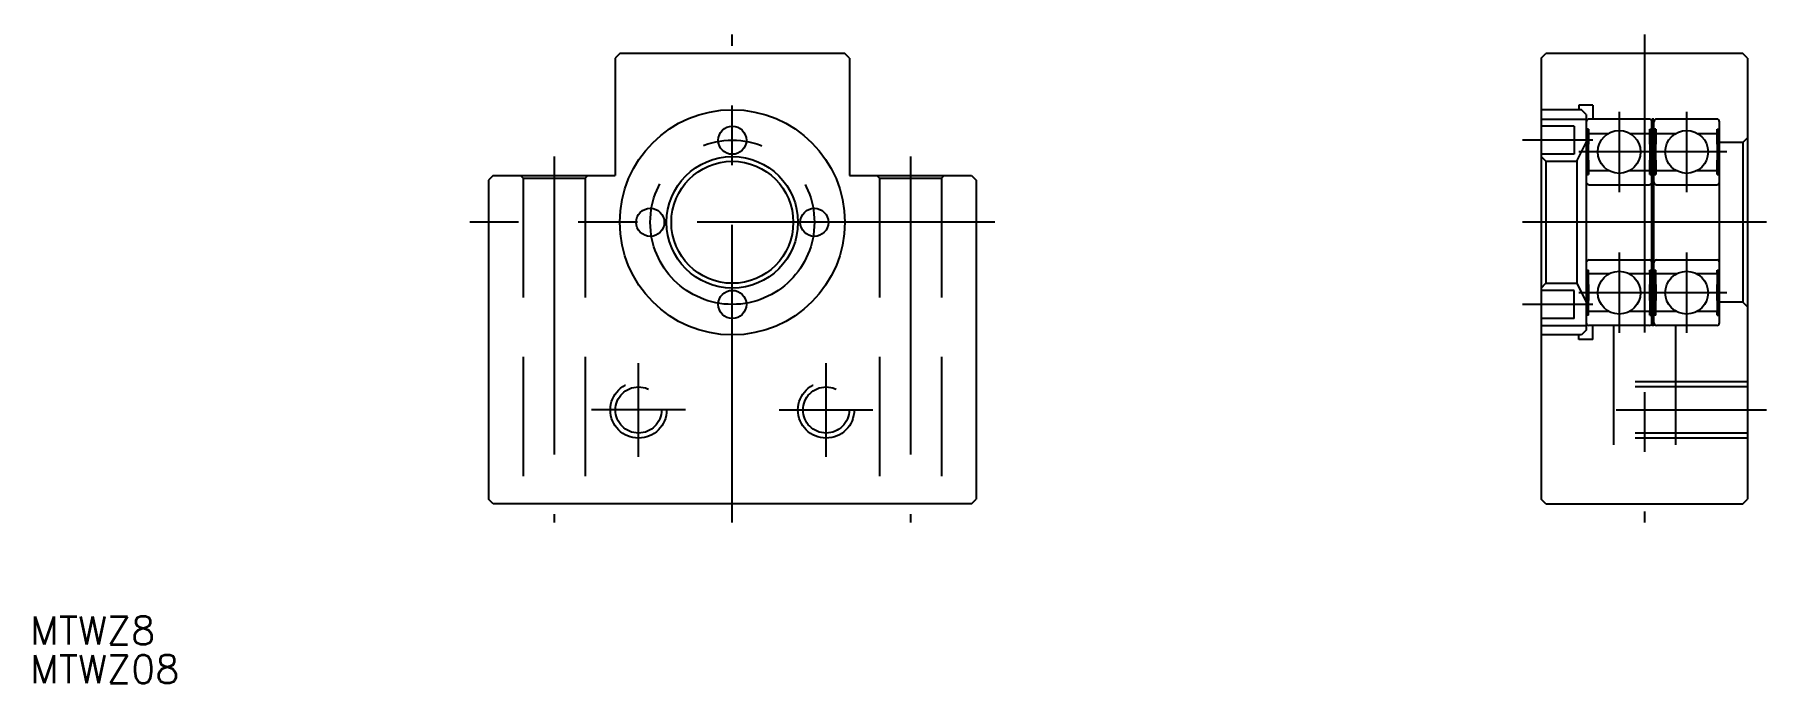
# Model space of a CAD drawing. Extents: x -74 to 110, y -49 to 20.
import ezdxf

# ---------------------------------------------------------------- set-up
doc = ezdxf.new("R2010")
doc.units = 0
doc.linetypes.add('CENTER', pattern=[50.8, 31.75, -6.35, 6.35, -6.35])
doc.linetypes.add('DASHED', pattern=[19.05, 12.7, -6.35])
doc.layers.get('0').update_dxf_attribs({"linetype": 'CONTINUOUS'})
doc.layers.add('CENTER', color=1, linetype='CONTINUOUS')
doc.styles.get("Standard").update_dxf_attribs({"font": 'txt.shx', "height": 3, "bigfont": 'bigfont.shx'})

msp = doc.modelspace()

# ---------------------------------------------------------------- linework, layer by layer
at = {"color": 7, "linetype": 'CONTINUOUS'}
for p, q in [((-12, 18), (-12.5, 17.5)), ((-12.5, 17.5), (-12.5, 5)), ((12, 18), (-12, 18)), ((12.5, 17.5), (12, 18)), ((12.5, 17.5), (12.5, 5)), ((86.26, 17.5), (86.76, 18)), ((86.26, 17.5), (86.26, -29.5)), ((107.76, 18), (86.76, 18)), ((108.26, 17.5), (107.76, 18)), ((108.26, 17.5), (108.26, -29.5)), ((90.56, 12), (86.26, 12)), ((90.26, 12.5), (90.26, 12)), ((91.76, 12.5), (90.26, 12.5)), ((91.06, 11.5), (90.56, 12)), ((91.06, 11.5), (91.06, -11.5)), ((91.76, 12.5), (91.76, 11)), ((89.76, 10.25), (86.26, 10.25)), ((89.76, 10.25), (89.76, 7.25)), ((91.29, 9.91), (91.06, 9.91)), ((91.12, 5.1), (91.12, 9.91)), ((91.29, 9.91), (91.29, 8.33)), ((91.29, 9.48), (93.43, 9.48)), ((97.76, 11), (91.36, 11)), ((95.69, 9.48), (97.83, 9.48)), ((97.83, 9.91), (98.06, 9.91)), ((97.83, 8.33), (97.83, 9.91)), ((98, 9.91), (98, 5.1)), ((98.26, 11), (98.06, 11)), ((98.06, -11), (98.06, 11)), ((98.26, -11), (98.26, 11)), ((98.49, 9.91), (98.26, 9.91)), ((98.32, 5.1), (98.32, 9.91)), ((98.49, 9.91), (98.49, 8.33)), ((98.49, 9.48), (100.63, 9.48)), ((104.96, 11), (98.56, 11)), ((102.89, 9.48), (105.03, 9.48)), ((105.03, 8.33), (105.03, 9.91)), ((105.03, 9.91), (105.26, 9.91)), ((105.2, 9.91), (105.2, 5.1)), ((105.26, -10.7), (105.26, 10.7)), ((90.06, 6.5), (91.06, 8.5)), ((91.29, 6.64), (91.29, 8.33)), ((97.83, 8.33), (97.83, 6.64)), ((98.49, 6.64), (98.49, 8.33)), ((105.03, 8.33), (105.03, 6.64)), ((107.76, 8.5), (105.26, 8.5)), ((108.26, 9), (107.76, 8.5)), ((107.76, 8.5), (107.76, -8.5)), ((89.76, 7.25), (86.26, 7.25)), ((86.26, 7), (86.76, 6.5)), ((86.76, 6.5), (90.06, 6.5)), ((86.76, 6.5), (86.76, -6.5)), ((90.06, 6.5), (90.06, -6.5)), ((91.29, 6.64), (91.29, 5.1)), ((97.83, 5.1), (97.83, 6.64)), ((98.49, 6.64), (98.49, 5.1)), ((105.03, 5.1), (105.03, 6.64)), ((-25.5, 5), (-26, 4.5)), ((-26, 4.5), (-26, -29.5)), ((-25.5, 5), (-12.5, 5)), ((12.5, 5), (25.5, 5)), ((25.5, 5), (26, 4.5)), ((26, 4.5), (26, -29.5)), ((91.06, 5.1), (91.29, 5.1)), ((93.49, 5.49), (91.29, 5.49)), ((91.36, 4), (97.76, 4)), ((97.83, 5.49), (95.63, 5.49)), ((97.83, 5.1), (98.06, 5.1)), ((98.26, 5.1), (98.49, 5.1)), ((100.69, 5.49), (98.49, 5.49)), ((98.56, 4), (104.96, 4)), ((105.03, 5.49), (102.83, 5.49)), ((105.03, 5.1), (105.26, 5.1)), ((91.06, -5.09), (91.29, -5.09)), ((91.12, -5.09), (91.12, -9.9)), ((91.29, -6.64), (91.29, -5.09)), ((93.49, -5.48), (91.29, -5.48)), ((91.36, -4), (97.76, -4)), ((97.83, -5.48), (95.63, -5.48)), ((97.83, -5.09), (98.06, -5.09)), ((97.83, -5.09), (97.83, -6.64)), ((98, -9.9), (98, -5.09)), ((98.26, -5.09), (98.49, -5.09)), ((98.32, -5.09), (98.32, -9.9)), ((98.49, -6.64), (98.49, -5.09)), ((100.69, -5.48), (98.49, -5.48)), ((98.56, -4), (104.96, -4)), ((105.03, -5.48), (102.83, -5.48)), ((105.03, -5.09), (105.26, -5.09)), ((105.03, -5.09), (105.03, -6.64)), ((105.2, -9.9), (105.2, -5.09)), ((86.26, -7), (86.76, -6.5)), ((89.76, -7.25), (86.26, -7.25)), ((86.76, -6.5), (90.06, -6.5)), ((89.76, -10.25), (89.76, -7.25)), ((90.06, -6.5), (91.06, -8.5)), ((91.29, -6.64), (91.29, -8.32)), ((97.83, -8.32), (97.83, -6.64)), ((98.49, -6.64), (98.49, -8.32)), ((105.03, -8.32), (105.03, -6.64)), ((91.29, -9.9), (91.29, -8.32)), ((97.83, -8.32), (97.83, -9.9)), ((98.49, -9.9), (98.49, -8.32)), ((105.03, -8.32), (105.03, -9.9)), ((107.76, -8.5), (105.26, -8.5)), ((108.26, -9), (107.76, -8.5)), ((89.76, -10.25), (86.26, -10.25)), ((91.29, -9.9), (91.06, -9.9)), ((91.29, -9.48), (93.43, -9.48)), ((97.76, -11), (91.36, -11)), ((91.76, -12.5), (91.76, -11)), ((95.69, -9.48), (97.83, -9.48)), ((97.83, -9.9), (98.06, -9.9)), ((98.26, -11), (98.06, -11)), ((98.49, -9.9), (98.26, -9.9)), ((98.49, -9.48), (100.63, -9.48)), ((104.96, -11), (98.56, -11)), ((102.89, -9.48), (105.03, -9.48)), ((105.03, -9.9), (105.26, -9.9)), ((90.56, -12), (86.26, -12)), ((90.26, -12.5), (90.26, -12)), ((91.76, -12.5), (90.26, -12.5)), ((91.06, -11.5), (90.56, -12)), ((-25.5, -30), (-26, -29.5)), ((25.5, -30), (26, -29.5)), ((86.76, -30), (86.26, -29.5)), ((107.76, -30), (108.26, -29.5)), ((25.5, -30), (-25.5, -30)), ((86.76, -30), (107.76, -30))]:
    msp.add_line(p, q, dxfattribs=at)
for p, q in [((86.26, 11), (91.06, 11)), ((86.26, -11), (91.06, -11))]:
    msp.add_line(p, q)
at = {"color": 3, "linetype": 'CONTINUOUS'}
for p, q in [((91.29, 9.91), (91.12, 5.1)), ((91.12, 9.91), (91.29, 5.1)), ((98, 9.91), (97.83, 5.1)), ((97.83, 9.91), (98, 5.1)), ((98.32, 9.91), (98.49, 5.1)), ((98.49, 9.91), (98.32, 5.1)), ((105.03, 9.91), (105.2, 5.1)), ((105.2, 9.91), (105.03, 5.1)), ((91.12, -9.9), (91.29, -5.09)), ((91.29, -9.9), (91.12, -5.09)), ((97.83, -9.9), (98, -5.09)), ((98, -9.9), (97.83, -5.09)), ((98.49, -9.9), (98.32, -5.09)), ((98.32, -9.9), (98.49, -5.09)), ((105.2, -9.9), (105.03, -5.09)), ((105.03, -9.9), (105.2, -5.09))]:
    msp.add_line(p, q, dxfattribs=at)
at = {"color": 3, "linetype": 'DASHED'}
for p, q in [((-22.3, 4.7), (-22.6, 5)), ((-22.3, 4.7), (-22.3, -30)), ((-22.3, 4.7), (-15.7, 4.7)), ((-15.7, 4.7), (-15.4, 5)), ((-15.7, 4.7), (-15.7, -30)), ((15.7, 4.7), (15.4, 5)), ((15.7, 4.7), (15.7, -30)), ((15.7, 4.7), (22.3, 4.7)), ((22.3, 4.7), (22.6, 5)), ((22.3, 4.7), (22.3, -30)), ((93.96, -11), (93.96, -30)), ((100.56, -11), (100.56, -30)), ((108.26, -17), (96.26, -17)), ((108.26, -17.54), (96.26, -17.54)), ((108.26, -22.46), (96.26, -22.46)), ((108.26, -23), (96.26, -23))]:
    msp.add_line(p, q, dxfattribs=at)
at = {"color": 7, "linetype": 'CONTINUOUS'}
for centre, radius in [((0, 0), 12), ((0, 8.75), 1.5), ((94.56, 7.5), 2.28), ((101.76, 7.5), 2.28), ((0, 0), 7), ((0, 0), 6.5), ((-8.75, 0), 1.5), ((8.75, 0), 1.5), ((94.56, -7.5), 2.28), ((101.76, -7.5), 2.28), ((0, -8.75), 1.5)]:
    msp.add_circle(centre, radius, dxfattribs=at)
at = {"color": 3, "linetype": 'DASHED'}
for centre, radius in [((-10, -20), 3), ((-10, -20), 2.46), ((10, -20), 3), ((10, -20), 2.46)]:
    msp.add_circle(centre, radius, dxfattribs=at)
at = {"color": 7, "linetype": 'CONTINUOUS'}
for centre, start, end in [((91.36, 10.7), 90, 180), ((97.76, 10.7), 0, 90), ((98.56, 10.7), 90, 180), ((104.96, 10.7), 0, 90), ((91.36, 4.3), 180, 270), ((97.76, 4.3), 270, 0), ((98.56, 4.3), 180, 270), ((104.96, 4.3), 270, 0), ((91.36, -4.3), 90, 180), ((97.76, -4.3), 0, 90), ((98.56, -4.3), 90, 180), ((104.96, -4.3), 0, 90), ((91.36, -10.7), 180, 270), ((97.76, -10.7), 270, 0), ((98.56, -10.7), 180, 270), ((104.96, -10.7), 270, 0)]:
    msp.add_arc(centre, 0.3, start, end, dxfattribs=at)
at = {"layer": 'CENTER', "color": 1, "linetype": 'CENTER'}
for p, q in [((0, -32), (0, 20)), ((97.26, 20), (97.26, -32)), ((94.56, 11.78), (94.56, 3.22)), ((101.76, 11.78), (101.76, 3.22)), ((91.76, 8.75), (84.26, 8.75)), ((98.68, 7.5), (90.28, 7.5)), ((106.04, 7.5), (97.63, 7.5)), ((-19, 7), (-19, -32)), ((19, 7), (19, -32)), ((28, 0), (-28, 0)), ((110.26, 0), (84.26, 0)), ((94.56, -3.22), (94.56, -11.78)), ((101.76, -3.22), (101.76, -11.78)), ((91.76, -8.75), (84.26, -8.75)), ((98.68, -7.5), (90.28, -7.5)), ((106.04, -7.5), (97.63, -7.5)), ((-10, -25), (-10, -15)), ((10, -25), (10, -15)), ((-5, -20), (-15, -20)), ((5, -20), (15, -20)), ((94.26, -20), (110.26, -20))]:
    msp.add_line(p, q, dxfattribs=at)
msp.add_circle((0, 0), 8.75, dxfattribs=at)

# ---------------------------------------------------------------- texts
at = {"color": 7, "linetype": 'CONTINUOUS'}
for s, p in [('MTWZ8', (-74.9, -45)), ('MTWZ08', (-74.9, -49.13))]:
    msp.add_text(s, height=3, dxfattribs=at).set_placement(p)

doc.saveas('drawing.dxf')
